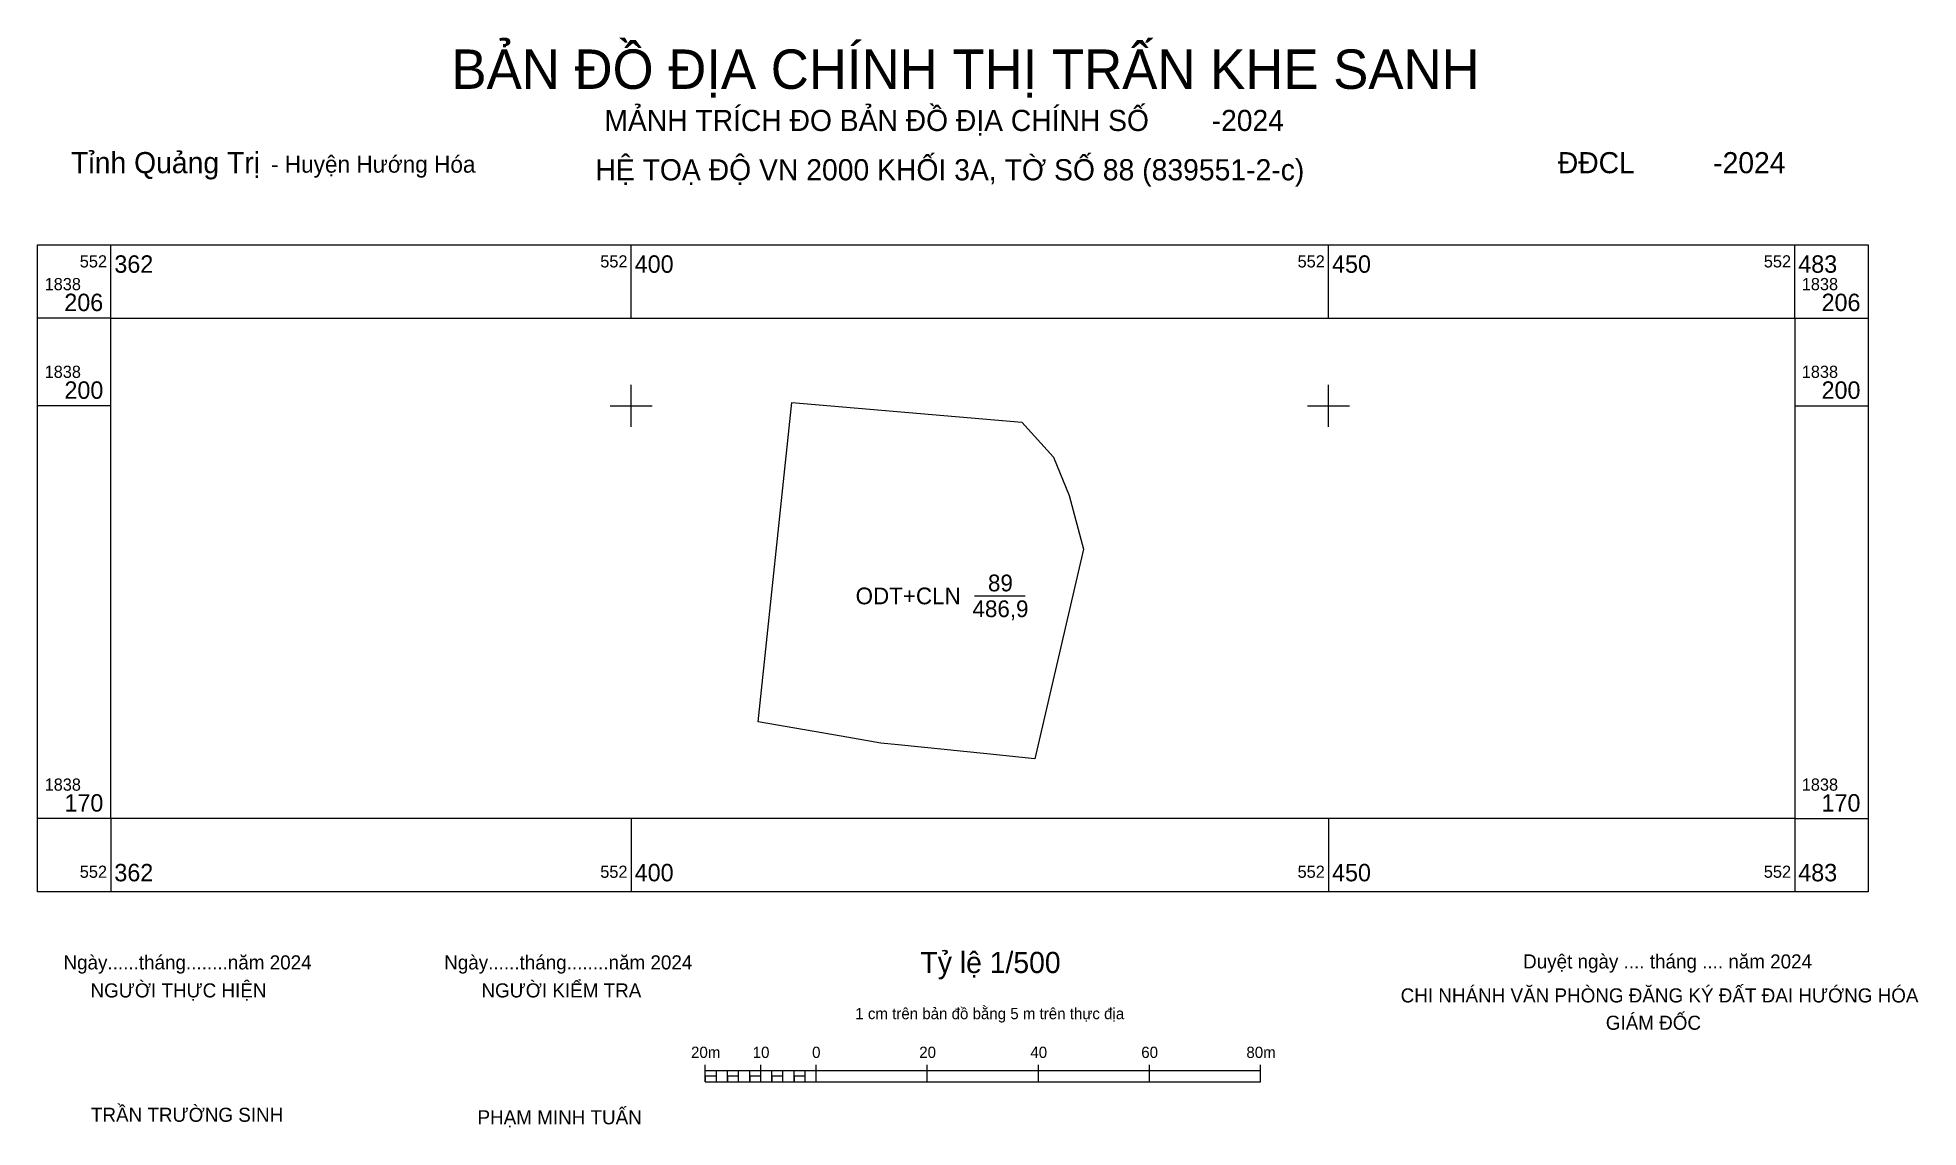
# Model space of a CAD drawing. Extents: x 552357 to 552492, y 1838148 to 1838226.
import ezdxf

# ---------------------------------------------------------------- set-up
doc = ezdxf.new("R2010")
doc.units = 0
for name, color, linetype in [('Level 10', 7, 'Continuous'), ('Level 2', 7, 'Continuous'), ('Level 6', 7, 'Continuous'), ('Level 63', 7, 'Continuous')]:
    doc.layers.add(name, color=color, linetype=linetype)

msp = doc.modelspace()

# ---------------------------------------------------------------- linework, layer by layer
at = {"layer": 'Level 10'}
msp.add_lwpolyline([(552432.43, 1838189.72), (552428.95, 1838174.68), (552425.5, 1838175.03), (552419.14, 1838175.68), (552417.89, 1838175.81), (552415.06, 1838176.3), (552409.11, 1838177.33), (552411.51, 1838200.23), (552428.01, 1838198.82), (552430.29, 1838196.32), (552431.41, 1838193.56), (552432.43, 1838189.72)], dxfattribs=at)
at = {"layer": 'Level 2'}
for p, q in [((552405.31, 1838151.51), (552405.31, 1838152.72)), ((552405.31, 1838152.32), (552445.12, 1838152.32)), ((552406.11, 1838151.51), (552406.11, 1838152.32)), ((552406.9, 1838151.51), (552406.9, 1838152.32)), ((552407.7, 1838151.51), (552407.7, 1838152.32)), ((552408.5, 1838151.51), (552408.5, 1838152.32)), ((552409.29, 1838151.51), (552409.29, 1838152.72)), ((552410.09, 1838151.51), (552410.09, 1838152.32)), ((552410.88, 1838151.51), (552410.88, 1838152.32)), ((552411.68, 1838151.51), (552411.68, 1838152.32)), ((552412.48, 1838151.51), (552412.48, 1838152.32)), ((552413.27, 1838151.51), (552413.27, 1838152.72)), ((552421.23, 1838151.51), (552421.23, 1838152.72)), ((552429.2, 1838151.51), (552429.2, 1838152.72)), ((552437.16, 1838151.51), (552437.16, 1838152.72)), ((552445.12, 1838151.51), (552445.12, 1838152.72)), ((552405.31, 1838151.51), (552445.12, 1838151.51))]:
    msp.add_line(p, q, dxfattribs=at)
for points in [[(552405.31, 1838151.51), (552406.11, 1838151.51), (552406.11, 1838151.92), (552405.31, 1838151.92)], [(552406.9, 1838151.51), (552407.7, 1838151.51), (552407.7, 1838151.92), (552406.9, 1838151.92)], [(552408.5, 1838151.51), (552409.29, 1838151.51), (552409.29, 1838151.92), (552408.5, 1838151.92)], [(552410.09, 1838151.51), (552410.88, 1838151.51), (552410.88, 1838151.92), (552410.09, 1838151.92)], [(552411.68, 1838151.51), (552412.48, 1838151.51), (552412.48, 1838151.92), (552411.68, 1838151.92)]]:
    msp.add_lwpolyline(points, close=True, dxfattribs=at)
at = {"layer": 'Level 6'}
msp.add_line((552424.62, 1838186.36), (552428.24, 1838186.36), dxfattribs=at)
at = {"layer": 'Level 63'}
for p, q in [((552362.69, 1838206.29), (552362.69, 1838211.54)), ((552400, 1838206.29), (552400, 1838211.54)), ((552450, 1838206.29), (552450, 1838211.54)), ((552483.43, 1838206.29), (552483.43, 1838211.54)), ((552362.69, 1838206.29), (552357.44, 1838206.29)), ((552483.43, 1838206.29), (552488.68, 1838206.29)), ((552400, 1838198.5), (552400, 1838201.5)), ((552450, 1838198.5), (552450, 1838201.5)), ((552362.69, 1838200), (552357.44, 1838200)), ((552398.5, 1838200), (552401.5, 1838200)), ((552448.5, 1838200), (552451.5, 1838200)), ((552483.43, 1838200), (552488.68, 1838200)), ((552362.69, 1838170.39), (552357.44, 1838170.39)), ((552362.69, 1838170.39), (552362.69, 1838165.14)), ((552400, 1838170.39), (552400, 1838165.14)), ((552450, 1838170.39), (552450, 1838165.14)), ((552483.43, 1838170.39), (552483.43, 1838165.14)), ((552483.43, 1838170.39), (552488.68, 1838170.39))]:
    msp.add_line(p, q, dxfattribs=at)
for points in [[(552357.44, 1838211.54), (552488.68, 1838211.54), (552488.68, 1838165.14), (552357.44, 1838165.14), (552357.44, 1838211.54)], [(552362.69, 1838206.29), (552483.43, 1838206.29), (552483.43, 1838170.39), (552362.69, 1838170.39), (552362.69, 1838206.29)]]:
    msp.add_lwpolyline(points, dxfattribs=at)

# ---------------------------------------------------------------- texts
at = {"layer": 'Level 2'}
for s, height, p in [('BẢN ĐỒ ĐỊA CHÍNH THỊ TRẤN KHE SANH', 2.827, (552387.11, 1838222.73)), ('MẢNH TRÍCH ĐO BẢN ĐỒ ĐỊA CHÍNH SỐ        -2024', 1.5143, (552398.08, 1838219.71)), ('Tỉnh Quảng Trị', 1.5185, (552359.84, 1838216.68)), ('HỆ TOẠ ĐỘ VN 2000 KHỐI 3A, TỜ SỐ 88 (839551-2-c)', 1.5185, (552397.43, 1838216.17)), (' ĐĐCL          -2024', 1.5143, (552465.88, 1838216.68)), ('- Huyện Hướng Hóa', 1.2116, (552374.17, 1838216.72)), ('Ngày......tháng........năm 2024', 1.0099, (552359.29, 1838159.57)), ('Ngày......tháng........năm 2024', 1.0099, (552386.59, 1838159.57)), ('Tỷ lệ 1/500', 1.5189, (552420.74, 1838159.31)), ('Duyệt ngày .... tháng .... năm 2024', 1.0099, (552463.95, 1838159.64)), ('NGƯỜI THỰC HIỆN', 1.0099, (552361.23, 1838157.56)), ('NGƯỜI KIỂM TRA', 1.0099, (552389.26, 1838157.56)), ('CHI NHÁNH VĂN PHÒNG ĐĂNG KÝ ĐẤT ĐAI HƯỚNG HÓA', 1.0099, (552455.17, 1838157.2)), ('1 cm trên bản đồ bằng 5 m trên thực địa', 0.8078, (552416.07, 1838156)), ('GIÁM ĐỐC', 1.01, (552469.88, 1838155.24)), ('20m', 0.808, (552404.29, 1838153.22)), ('10', 0.808, (552408.71, 1838153.22)), ('0', 0.808, (552412.97, 1838153.22)), ('20', 0.808, (552420.65, 1838153.22)), ('40', 0.808, (552428.62, 1838153.22)), ('60', 0.808, (552436.57, 1838153.22)), ('80m', 0.808, (552444.11, 1838153.22)), ('TRẦN TRƯỜNG SINH', 1.0099, (552361.26, 1838148.64)), ('PHẠM MINH TUẤN', 1.0099, (552388.98, 1838148.46))]:
    msp.add_text(s, height=height, dxfattribs=at).set_placement(p)
at = {"layer": 'Level 6'}
for s, p in [('89', (552425.58, 1838186.69)), ('ODT+CLN', (552416.09, 1838185.76)), ('486,9', (552424.47, 1838184.84))]:
    msp.add_text(s, height=1.2, dxfattribs=at).set_placement(p)
at = {"layer": 'Level 63'}
for s, height, p in [('552', 0.875, (552360.46, 1838209.92)), ('362', 1.25, (552362.94, 1838209.54)), ('552', 0.875, (552397.78, 1838209.92)), ('400', 1.25, (552400.25, 1838209.54)), ('552', 0.875, (552447.78, 1838209.92)), ('450', 1.25, (552450.25, 1838209.54)), ('552', 0.875, (552481.21, 1838209.92)), ('483', 1.25, (552483.68, 1838209.54)), ('1838', 0.875, (552357.94, 1838208.29)), ('1838', 0.875, (552483.93, 1838208.29)), ('206', 1.25, (552359.35, 1838206.79)), ('206', 1.25, (552485.35, 1838206.79)), ('1838', 0.875, (552357.94, 1838202)), ('1838', 0.875, (552483.93, 1838202)), ('200', 1.25, (552359.36, 1838200.5)), ('200', 1.25, (552485.35, 1838200.5)), ('1838', 0.875, (552357.94, 1838172.39)), ('1838', 0.875, (552483.93, 1838172.39)), ('170', 1.25, (552359.36, 1838170.89)), ('170', 1.25, (552485.35, 1838170.89)), ('552', 0.875, (552360.46, 1838166.14)), ('362', 1.25, (552362.94, 1838165.89)), ('552', 0.875, (552397.78, 1838166.14)), ('400', 1.25, (552400.25, 1838165.89)), ('552', 0.875, (552447.78, 1838166.14)), ('450', 1.25, (552450.25, 1838165.89)), ('552', 0.875, (552481.21, 1838166.14)), ('483', 1.25, (552483.68, 1838165.89))]:
    msp.add_text(s, height=height, dxfattribs=at).set_placement(p)

doc.saveas('drawing.dxf')
